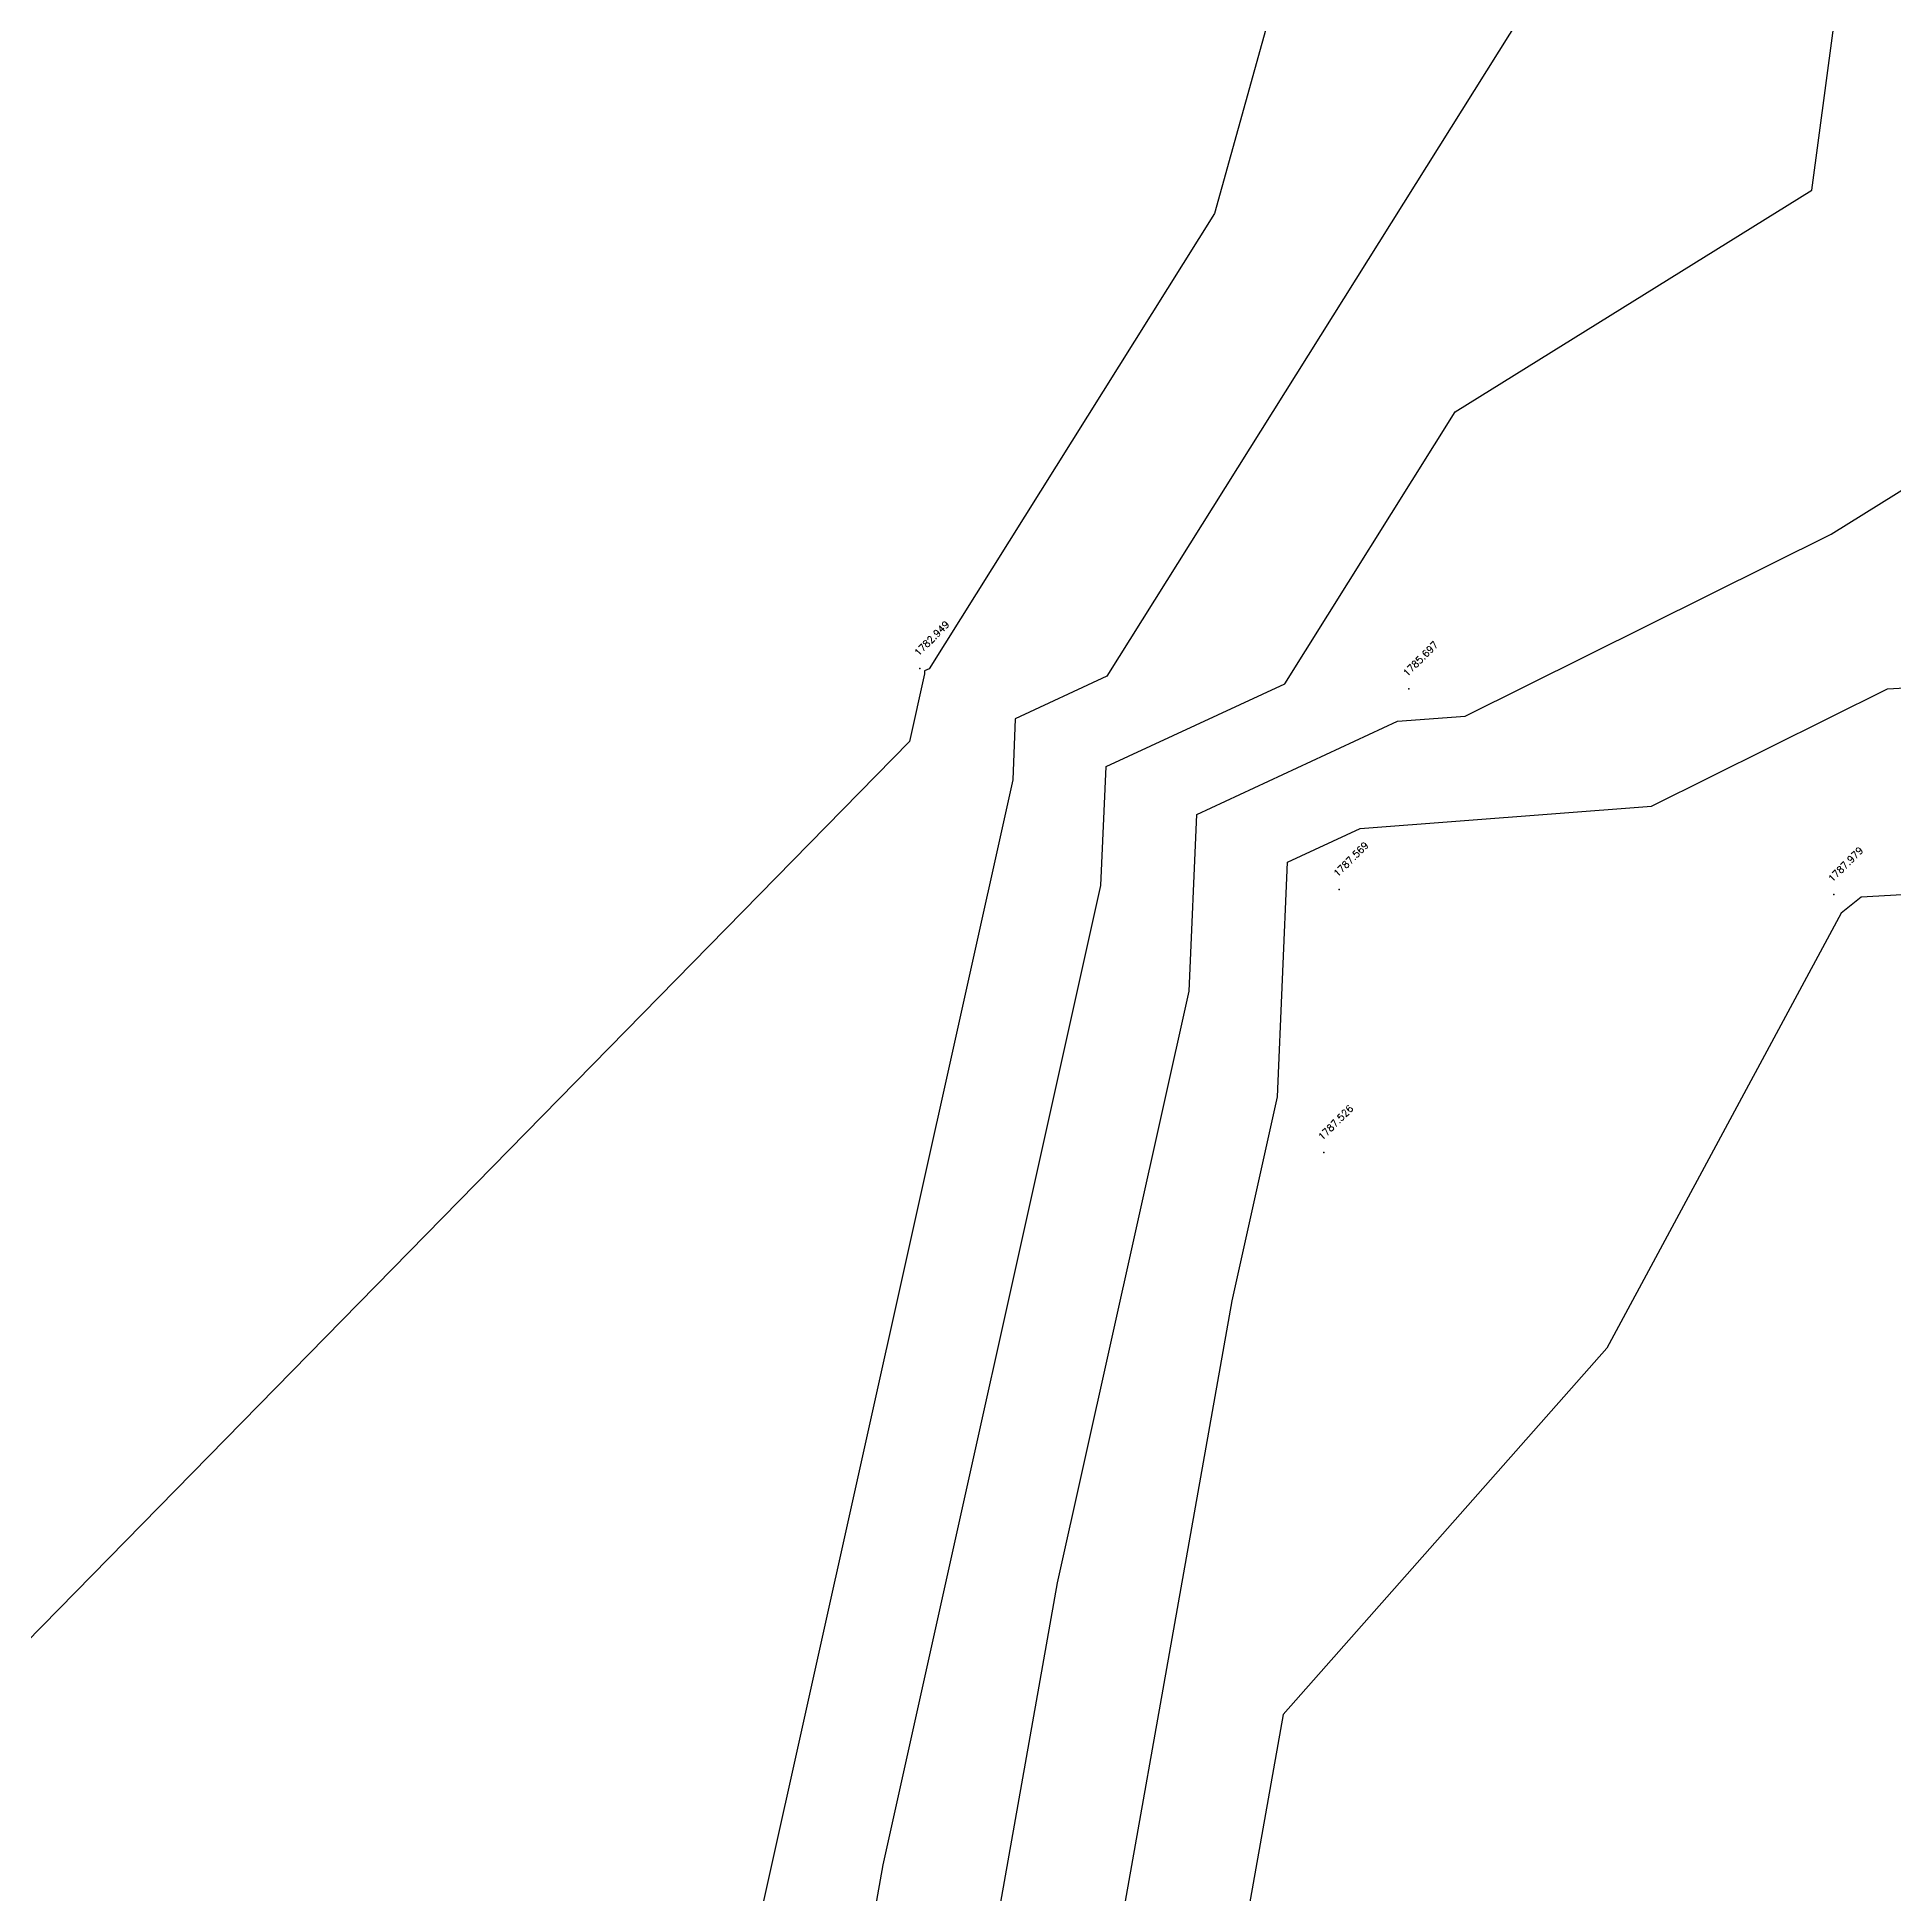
# Model space of a CAD drawing. Header units: inches. Extents: x 9956484 to 9957113, y 272553 to 273016.
# Drawn here: x 9956726 to 9956792.9, y 272799.4 to 272866.3 of the extents above; entities that cross this region are included whole.
import ezdxf
from ezdxf.enums import TextEntityAlignment as Align

# ---------------------------------------------------------------- set-up
doc = ezdxf.new("R2010")
doc.units = ezdxf.units.IN
doc.header["$MEASUREMENT"] = 0
for name, color, linetype in [('Contour', 4, 'Continuous'), ('Index_Contour', 8, 'Continuous'), ('Points', 7, 'Continuous'), ('Points-ELV', 6, 'Continuous'), ('Points-NUM', 4, 'Continuous'), ('Points-TXT', 3, 'Continuous')]:
    doc.layers.add(name, color=color, linetype=linetype)
doc.styles.add('romans', font='romans.shx')

# ---------------------------------------------------------------- blocks, each defined once
blk = doc.blocks.new('POINTS')
at = {"layer": 'Points'}
blk.add_line((0, 0), (0, 0), dxfattribs=at)
blk.add_point((0, 0), dxfattribs=at)
at = {"layer": 'Points-ELV', "style": 'romans'}
blk.add_attdef('ELEV', text='', height=1, rotation=45, dxfattribs=at).set_placement((0, 0), align=Align.BOTTOM_LEFT)
at = {"layer": 'Points-NUM', "style": 'romans'}
blk.add_attdef('PTNUM', text='', height=1, dxfattribs=at).set_placement((0, 0), align=Align.BOTTOM_RIGHT)
at = {"layer": 'Points-TXT', "style": 'romans'}
blk.add_attdef('DESC', text='', height=1, dxfattribs=at).set_placement((0, 0), align=Align.BOTTOM_RIGHT)

msp = doc.modelspace()

# ---------------------------------------------------------------- linework, layer by layer
at = {"layer": 'Contour'}
for points, elevation in [([(9956913.219, 272934.893), (9956895.659, 272942.065), (9956892.523, 272941.678), (9956832.254, 272946.086), (9956828.845, 272943.93), (9956827.549, 272942.08), (9956800.428, 272921.636), (9956799.759, 272920.056), (9956801.475, 272911.443), (9956812.315, 272909.241), (9956805.23, 272899.379), (9956813.751, 272883.142), (9956807.06, 272863.444), (9956806.32, 272857.905), (9956803.054, 272835.96), (9956791.7, 272835.306), (9956790.971, 272834.739), (9956782.529, 272819.064), (9956770.865, 272805.871), (9956767.243, 272785.479), (9956766.824, 272784.191), (9956766.02, 272777.509), (9956765.749, 272776.018), (9956760.242, 272755.274)], 1788), ([(9956775.543, 272885.608), (9956768.399, 272859.937), (9956758.11, 272843.533), (9956757.95, 272843.459), (9956757.945, 272843.353), (9956757.405, 272840.924), (9956717.724, 272800.459), (9956713.364, 272800.626), (9956680.044, 272804.749)], 1783), ([(9956748.389, 272761.415), (9956754.623, 272771.485), (9956755.302, 272774.04), (9956756.47, 272780.475), (9956756.566, 272781.275), (9956758.694, 272787.811), (9956762.743, 272810.607), (9956767.483, 272831.923), (9956767.756, 272838.292), (9956774.988, 272841.645), (9956777.428, 272841.83), (9956790.611, 272848.383), (9956794.152, 272850.583), (9956796.793, 272870.357)], 1786), ([(9956779.472, 272867.106), (9956764.519, 272843.267), (9956761.219, 272841.737), (9956761.125, 272839.543), (9956750.171, 272790.289), (9956750.145, 272790.142), (9956750.12, 272790.045), (9956718.494, 272791.4), (9956714.731, 272778.618)], 1784), ([(9956755.875, 272757.513), (9956760.525, 272775.029), (9956761.245, 272778.992), (9956761.695, 272782.733), (9956762.969, 272786.645), (9956769.029, 272820.765), (9956770.663, 272828.113), (9956771.025, 272836.57), (9956773.648, 272837.786), (9956784.139, 272838.584), (9956792.649, 272842.814), (9956798.594, 272843.156), (9956800.162, 272853.689), (9956801.926, 272866.901)], 1787)]:
    msp.add_lwpolyline(points, dxfattribs=dict(at, elevation=elevation))
at = {"layer": 'Index_Contour', "elevation": 1785}
msp.add_lwpolyline([(9956733.925, 272768.775), (9956737.829, 272782.037), (9956752.525, 272781.407), (9956753.046, 272784.758), (9956754.419, 272788.976), (9956756.457, 272800.448), (9956764.304, 272835.733), (9956764.487, 272840.015), (9956770.927, 272843), (9956777.069, 272852.791), (9956789.918, 272860.774), (9956791.659, 272873.813)], dxfattribs=at)

# ---------------------------------------------------------------- block references
at = {"layer": 'Points', "linetype": 'Continuous'}
ref = msp.add_blockref('POINTS', (9956757.783, 272843.547, 1782.949), dxfattribs=at)
ref.add_attrib('ELEV', '1782.949', dxfattribs={"layer": 'Points-ELV', "height": 0.25, "rotation": 45, "style": 'romans'}).set_placement((9956757.783, 272843.922, 1782.949), align=Align.BOTTOM_LEFT)
ref = msp.add_blockref('POINTS', (9956775.394, 272842.814, 1785.697), dxfattribs=at)
ref.add_attrib('ELEV', '1785.697', dxfattribs={"layer": 'Points-ELV', "height": 0.25, "rotation": 45, "style": 'romans'}).set_placement((9956775.394, 272843.189, 1785.697), align=Align.BOTTOM_LEFT)
ref = msp.add_blockref('POINTS', (9956772.885, 272835.59, 1787.569), dxfattribs=at)
ref.add_attrib('ELEV', '1787.569', dxfattribs={"layer": 'Points-ELV', "height": 0.25, "rotation": 45, "style": 'romans'}).set_placement((9956772.885, 272835.965, 1787.569), align=Align.BOTTOM_LEFT)
ref = msp.add_blockref('POINTS', (9956790.71, 272835.406, 1787.979), dxfattribs=at)
ref.add_attrib('ELEV', '1787.979', dxfattribs={"layer": 'Points-ELV', "height": 0.25, "rotation": 45, "style": 'romans'}).set_placement((9956790.71, 272835.781, 1787.979), align=Align.BOTTOM_LEFT)
ref = msp.add_blockref('POINTS', (9956772.335, 272826.109, 1787.526), dxfattribs=at)
ref.add_attrib('ELEV', '1787.526', dxfattribs={"layer": 'Points-ELV', "height": 0.25, "rotation": 45, "style": 'romans'}).set_placement((9956772.335, 272826.484, 1787.526), align=Align.BOTTOM_LEFT)

doc.saveas('drawing.dxf')
